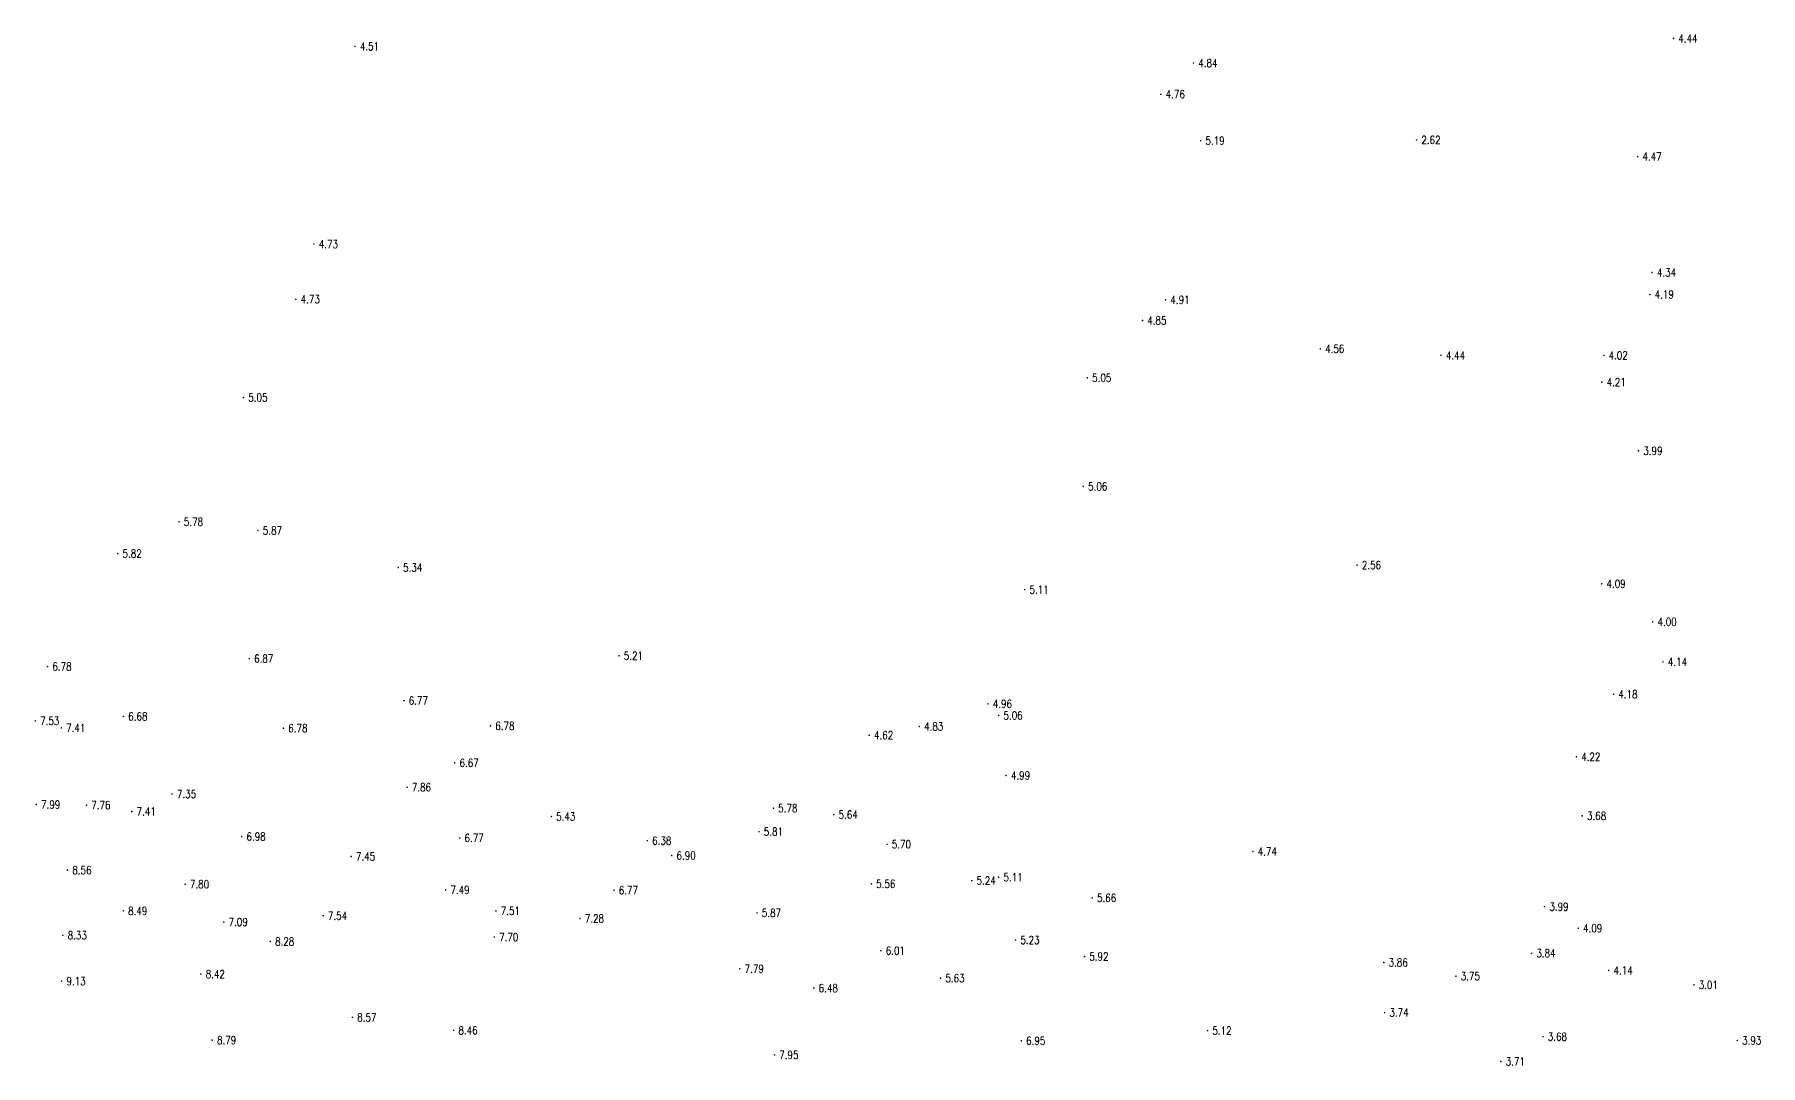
# Model space of a CAD drawing. Extents: x 476861 to 479475, y 2367369 to 2370541.
# Drawn here: x 478166.2 to 478381.9, y 2367967.4 to 2368096.2 of the extents above; entities that cross this region are included whole.
import ezdxf
from ezdxf.enums import TextEntityAlignment as Align

# ---------------------------------------------------------------- set-up
doc = ezdxf.new("R2010")
doc.units = 0
doc.header["$LTSCALE"] = 0.5
doc.layers.get('0').update_dxf_attribs({"linetype": 'CONTINUOUS'})
doc.layers.add('GCD', color=1, linetype='CONTINUOUS')
doc.styles.add('HZ', font='rs.shx', dxfattribs={"width": 0.8, "bigfont": 'hztxt.shx'})

# ---------------------------------------------------------------- blocks, each defined once
blk = doc.blocks.new('GC200')
at = {"linetype": 'Continuous', "const_width": 0.2, "flags": 128}
blk.add_lwpolyline([(-0.1, 0, 1), (0.1, 0, 1)], format="xyb", close=True, dxfattribs=at)

msp = doc.modelspace()

# ---------------------------------------------------------------- block references
at = {"layer": 'GCD', "linetype": 'Continuous'}
ref = msp.add_blockref('GC200', (478206.254, 2368094.745, 4.507), dxfattribs=dict(at, xscale=0.5, yscale=0.5, zscale=0.5))
ref.add_attrib('height', '4.51', dxfattribs={"linetype": 'Continuous', "height": 1, "style": 'HZ', "width": 0.8}).set_placement((478206.854, 2368094.745, 4.507), align=Align.MIDDLE_LEFT)
ref = msp.add_blockref('GC200', (478370.985, 2368095.725, 4.439), dxfattribs=dict(at, xscale=0.5, yscale=0.5, zscale=0.5))
ref.add_attrib('height', '4.44', dxfattribs={"linetype": 'Continuous', "height": 1, "style": 'HZ', "width": 0.8}).set_placement((478371.585, 2368095.725, 4.439), align=Align.MIDDLE_LEFT)
ref = msp.add_blockref('GC200', (478311.016, 2368092.663, 4.839), dxfattribs=dict(at, xscale=0.5, yscale=0.5, zscale=0.5))
ref.add_attrib('height', '4.84', dxfattribs={"linetype": 'Continuous', "height": 1, "style": 'HZ', "width": 0.8}).set_placement((478311.616, 2368092.663, 4.839), align=Align.MIDDLE_LEFT)
ref = msp.add_blockref('GC200', (478306.934, 2368088.756, 4.76), dxfattribs=dict(at, xscale=0.5, yscale=0.5, zscale=0.5))
ref.add_attrib('height', '4.76', dxfattribs={"linetype": 'Continuous', "height": 1, "style": 'HZ', "width": 0.8}).set_placement((478307.534, 2368088.756, 4.76), align=Align.MIDDLE_LEFT)
ref = msp.add_blockref('GC200', (478311.911, 2368082.961, 5.188), dxfattribs=dict(at, xscale=0.5, yscale=0.5, zscale=0.5))
ref.add_attrib('height', '5.19', dxfattribs={"linetype": 'Continuous', "height": 1, "style": 'HZ', "width": 0.8}).set_placement((478312.511, 2368082.961, 5.188), align=Align.MIDDLE_LEFT)
ref = msp.add_blockref('GC200', (478338.88, 2368083.046, 2.62), dxfattribs=dict(at, xscale=0.5, yscale=0.5, zscale=0.5))
ref.add_attrib('height', '2.62', dxfattribs={"linetype": 'Continuous', "height": 1, "style": 'HZ', "width": 0.8}).set_placement((478339.48, 2368083.046, 2.62), align=Align.MIDDLE_LEFT)
ref = msp.add_blockref('GC200', (478366.505, 2368080.968, 4.473), dxfattribs=dict(at, xscale=0.5, yscale=0.5, zscale=0.5))
ref.add_attrib('height', '4.47', dxfattribs={"linetype": 'Continuous', "height": 1, "style": 'HZ', "width": 0.8}).set_placement((478367.105, 2368080.968, 4.473), align=Align.MIDDLE_LEFT)
ref = msp.add_blockref('GC200', (478201.123, 2368070.041, 4.728), dxfattribs=dict(at, xscale=0.5, yscale=0.5, zscale=0.5))
ref.add_attrib('height', '4.73', dxfattribs={"linetype": 'Continuous', "height": 1, "style": 'HZ', "width": 0.8}).set_placement((478201.723, 2368070.041, 4.728), align=Align.MIDDLE_LEFT)
ref = msp.add_blockref('GC200', (478368.305, 2368066.494, 4.342), dxfattribs=dict(at, xscale=0.5, yscale=0.5, zscale=0.5))
ref.add_attrib('height', '4.34', dxfattribs={"linetype": 'Continuous', "height": 1, "style": 'HZ', "width": 0.8}).set_placement((478368.905, 2368066.494, 4.342), align=Align.MIDDLE_LEFT)
ref = msp.add_blockref('GC200', (478368.036, 2368063.746, 4.187), dxfattribs=dict(at, xscale=0.5, yscale=0.5, zscale=0.5))
ref.add_attrib('height', '4.19', dxfattribs={"linetype": 'Continuous', "height": 1, "style": 'HZ', "width": 0.8}).set_placement((478368.636, 2368063.746, 4.187), align=Align.MIDDLE_LEFT)
ref = msp.add_blockref('GC200', (478198.867, 2368063.14, 4.728), dxfattribs=dict(at, xscale=0.5, yscale=0.5, zscale=0.5))
ref.add_attrib('height', '4.73', dxfattribs={"linetype": 'Continuous', "height": 1, "style": 'HZ', "width": 0.8}).set_placement((478199.467, 2368063.14, 4.728), align=Align.MIDDLE_LEFT)
ref = msp.add_blockref('GC200', (478307.525, 2368063.067, 4.91), dxfattribs=dict(at, xscale=0.5, yscale=0.5, zscale=0.5))
ref.add_attrib('height', '4.91', dxfattribs={"linetype": 'Continuous', "height": 1, "style": 'HZ', "width": 0.8}).set_placement((478308.125, 2368063.067, 4.91), align=Align.MIDDLE_LEFT)
ref = msp.add_blockref('GC200', (478304.637, 2368060.487, 4.85), dxfattribs=dict(at, xscale=0.5, yscale=0.5, zscale=0.5))
ref.add_attrib('height', '4.85', dxfattribs={"linetype": 'Continuous', "height": 1, "style": 'HZ', "width": 0.8}).set_placement((478305.237, 2368060.487, 4.85), align=Align.MIDDLE_LEFT)
ref = msp.add_blockref('GC200', (478326.858, 2368056.951, 4.56), dxfattribs=dict(at, xscale=0.5, yscale=0.5, zscale=0.5))
ref.add_attrib('height', '4.56', dxfattribs={"linetype": 'Continuous', "height": 1, "style": 'HZ', "width": 0.8}).set_placement((478327.458, 2368056.951, 4.56), align=Align.MIDDLE_LEFT)
ref = msp.add_blockref('GC200', (478341.941, 2368056.134, 4.44), dxfattribs=dict(at, xscale=0.5, yscale=0.5, zscale=0.5))
ref.add_attrib('height', '4.44', dxfattribs={"linetype": 'Continuous', "height": 1, "style": 'HZ', "width": 0.8}).set_placement((478342.541, 2368056.134, 4.44), align=Align.MIDDLE_LEFT)
ref = msp.add_blockref('GC200', (478362.277, 2368056.132, 4.023), dxfattribs=dict(at, xscale=0.5, yscale=0.5, zscale=0.5))
ref.add_attrib('height', '4.02', dxfattribs={"linetype": 'Continuous', "height": 1, "style": 'HZ', "width": 0.8}).set_placement((478362.877, 2368056.132, 4.023), align=Align.MIDDLE_LEFT)
ref = msp.add_blockref('GC200', (478297.751, 2368053.332, 5.047), dxfattribs=dict(at, xscale=0.5, yscale=0.5, zscale=0.5))
ref.add_attrib('height', '5.05', dxfattribs={"linetype": 'Continuous', "height": 1, "style": 'HZ', "width": 0.8}).set_placement((478298.351, 2368053.332, 5.047), align=Align.MIDDLE_LEFT)
ref = msp.add_blockref('GC200', (478362.027, 2368052.788, 4.206), dxfattribs=dict(at, xscale=0.5, yscale=0.5, zscale=0.5))
ref.add_attrib('height', '4.21', dxfattribs={"linetype": 'Continuous', "height": 1, "style": 'HZ', "width": 0.8}).set_placement((478362.627, 2368052.788, 4.206), align=Align.MIDDLE_LEFT)
ref = msp.add_blockref('GC200', (478192.321, 2368050.868, 5.045), dxfattribs=dict(at, xscale=0.5, yscale=0.5, zscale=0.5))
ref.add_attrib('height', '5.05', dxfattribs={"linetype": 'Continuous', "height": 1, "style": 'HZ', "width": 0.8}).set_placement((478192.921, 2368050.868, 5.045), align=Align.MIDDLE_LEFT)
ref = msp.add_blockref('GC200', (478366.612, 2368044.199, 3.985), dxfattribs=dict(at, xscale=0.5, yscale=0.5, zscale=0.5))
ref.add_attrib('height', '3.99', dxfattribs={"linetype": 'Continuous', "height": 1, "style": 'HZ', "width": 0.8}).set_placement((478367.212, 2368044.199, 3.985), align=Align.MIDDLE_LEFT)
ref = msp.add_blockref('GC200', (478297.244, 2368039.754, 5.06), dxfattribs=dict(at, xscale=0.5, yscale=0.5, zscale=0.5))
ref.add_attrib('height', '5.06', dxfattribs={"linetype": 'Continuous', "height": 1, "style": 'HZ', "width": 0.8}).set_placement((478297.844, 2368039.754, 5.06), align=Align.MIDDLE_LEFT)
ref = msp.add_blockref('GC200', (478184.265, 2368035.332, 5.78), dxfattribs=dict(at, xscale=0.5, yscale=0.5, zscale=0.5))
ref.add_attrib('height', '5.78', dxfattribs={"linetype": 'Continuous', "height": 1, "style": 'HZ', "width": 0.8}).set_placement((478184.865, 2368035.332, 5.78), align=Align.MIDDLE_LEFT)
ref = msp.add_blockref('GC200', (478194.128, 2368034.247, 5.87), dxfattribs=dict(at, xscale=0.5, yscale=0.5, zscale=0.5))
ref.add_attrib('height', '5.87', dxfattribs={"linetype": 'Continuous', "height": 1, "style": 'HZ', "width": 0.8}).set_placement((478194.728, 2368034.247, 5.87), align=Align.MIDDLE_LEFT)
ref = msp.add_blockref('GC200', (478176.608, 2368031.357, 5.82), dxfattribs=dict(at, xscale=0.5, yscale=0.5, zscale=0.5))
ref.add_attrib('height', '5.82', dxfattribs={"linetype": 'Continuous', "height": 1, "style": 'HZ', "width": 0.8}).set_placement((478177.208, 2368031.357, 5.82), align=Align.MIDDLE_LEFT)
ref = msp.add_blockref('GC200', (478211.658, 2368029.612, 5.34), dxfattribs=dict(at, xscale=0.5, yscale=0.5, zscale=0.5))
ref.add_attrib('height', '5.34', dxfattribs={"linetype": 'Continuous', "height": 1, "style": 'HZ', "width": 0.8}).set_placement((478212.258, 2368029.612, 5.34), align=Align.MIDDLE_LEFT)
ref = msp.add_blockref('GC200', (478331.447, 2368029.923, 2.56), dxfattribs=dict(at, xscale=0.5, yscale=0.5, zscale=0.5))
ref.add_attrib('height', '2.56', dxfattribs={"linetype": 'Continuous', "height": 1, "style": 'HZ', "width": 0.8}).set_placement((478332.047, 2368029.923, 2.56), align=Align.MIDDLE_LEFT)
ref = msp.add_blockref('GC200', (478289.924, 2368026.85, 5.11), dxfattribs=dict(at, xscale=0.5, yscale=0.5, zscale=0.5))
ref.add_attrib('height', '5.11', dxfattribs={"linetype": 'Continuous', "height": 1, "style": 'HZ', "width": 0.8}).set_placement((478290.524, 2368026.85, 5.11), align=Align.MIDDLE_LEFT)
ref = msp.add_blockref('GC200', (478362.013, 2368027.592, 4.091), dxfattribs=dict(at, xscale=0.5, yscale=0.5, zscale=0.5))
ref.add_attrib('height', '4.09', dxfattribs={"linetype": 'Continuous', "height": 1, "style": 'HZ', "width": 0.8}).set_placement((478362.613, 2368027.592, 4.091), align=Align.MIDDLE_LEFT)
ref = msp.add_blockref('GC200', (478368.383, 2368022.833, 3.996), dxfattribs=dict(at, xscale=0.5, yscale=0.5, zscale=0.5))
ref.add_attrib('height', '4.00', dxfattribs={"linetype": 'Continuous', "height": 1, "style": 'HZ', "width": 0.8}).set_placement((478368.983, 2368022.833, 3.996), align=Align.MIDDLE_LEFT)
ref = msp.add_blockref('GC200', (478193.04, 2368018.234, 6.87), dxfattribs=dict(at, xscale=0.5, yscale=0.5, zscale=0.5))
ref.add_attrib('height', '6.87', dxfattribs={"linetype": 'Continuous', "height": 1, "style": 'HZ', "width": 0.8}).set_placement((478193.64, 2368018.234, 6.87), align=Align.MIDDLE_LEFT)
ref = msp.add_blockref('GC200', (478239.235, 2368018.595, 5.21), dxfattribs=dict(at, xscale=0.5, yscale=0.5, zscale=0.5))
ref.add_attrib('height', '5.21', dxfattribs={"linetype": 'Continuous', "height": 1, "style": 'HZ', "width": 0.8}).set_placement((478239.835, 2368018.595, 5.21), align=Align.MIDDLE_LEFT)
ref = msp.add_blockref('GC200', (478167.84, 2368017.247, 6.78), dxfattribs=dict(at, xscale=0.5, yscale=0.5, zscale=0.5))
ref.add_attrib('height', '6.78', dxfattribs={"linetype": 'Continuous', "height": 1, "style": 'HZ', "width": 0.8}).set_placement((478168.44, 2368017.247, 6.78), align=Align.MIDDLE_LEFT)
ref = msp.add_blockref('GC200', (478369.675, 2368017.834, 4.139), dxfattribs=dict(at, xscale=0.5, yscale=0.5, zscale=0.5))
ref.add_attrib('height', '4.14', dxfattribs={"linetype": 'Continuous', "height": 1, "style": 'HZ', "width": 0.8}).set_placement((478370.275, 2368017.834, 4.139), align=Align.MIDDLE_LEFT)
ref = msp.add_blockref('GC200', (478212.358, 2368012.983, 6.77), dxfattribs=dict(at, xscale=0.5, yscale=0.5, zscale=0.5))
ref.add_attrib('height', '6.77', dxfattribs={"linetype": 'Continuous', "height": 1, "style": 'HZ', "width": 0.8}).set_placement((478212.958, 2368012.983, 6.77), align=Align.MIDDLE_LEFT)
ref = msp.add_blockref('GC200', (478285.341, 2368012.583, 4.957), dxfattribs=dict(at, xscale=0.5, yscale=0.5, zscale=0.5))
ref.add_attrib('height', '4.96', dxfattribs={"linetype": 'Continuous', "height": 1, "style": 'HZ', "width": 0.8}).set_placement((478285.941, 2368012.583, 4.957), align=Align.MIDDLE_LEFT)
ref = msp.add_blockref('GC200', (478363.495, 2368013.777, 4.18), dxfattribs=dict(at, xscale=0.5, yscale=0.5, zscale=0.5))
ref.add_attrib('height', '4.18', dxfattribs={"linetype": 'Continuous', "height": 1, "style": 'HZ', "width": 0.8}).set_placement((478364.095, 2368013.777, 4.18), align=Align.MIDDLE_LEFT)
ref = msp.add_blockref('GC200', (478166.307, 2368010.455, 7.528), dxfattribs=dict(at, xscale=0.5, yscale=0.5, zscale=0.5))
ref.add_attrib('height', '7.53', dxfattribs={"linetype": 'Continuous', "height": 1, "style": 'HZ', "width": 0.8}).set_placement((478166.907, 2368010.455, 7.528), align=Align.MIDDLE_LEFT)
ref = msp.add_blockref('GC200', (478177.315, 2368011.014, 6.68), dxfattribs=dict(at, xscale=0.5, yscale=0.5, zscale=0.5))
ref.add_attrib('height', '6.68', dxfattribs={"linetype": 'Continuous', "height": 1, "style": 'HZ', "width": 0.8}).set_placement((478177.915, 2368011.014, 6.68), align=Align.MIDDLE_LEFT)
ref = msp.add_blockref('GC200', (478223.175, 2368009.832, 6.78), dxfattribs=dict(at, xscale=0.5, yscale=0.5, zscale=0.5))
ref.add_attrib('height', '6.78', dxfattribs={"linetype": 'Continuous', "height": 1, "style": 'HZ', "width": 0.8}).set_placement((478223.775, 2368009.832, 6.78), align=Align.MIDDLE_LEFT)
ref = msp.add_blockref('GC200', (478276.754, 2368009.751, 4.831), dxfattribs=dict(at, xscale=0.5, yscale=0.5, zscale=0.5))
ref.add_attrib('height', '4.83', dxfattribs={"linetype": 'Continuous', "height": 1, "style": 'HZ', "width": 0.8}).set_placement((478277.354, 2368009.751, 4.831), align=Align.MIDDLE_LEFT)
ref = msp.add_blockref('GC200', (478286.668, 2368011.136, 5.06), dxfattribs=dict(at, xscale=0.5, yscale=0.5, zscale=0.5))
ref.add_attrib('height', '5.06', dxfattribs={"linetype": 'Continuous', "height": 1, "style": 'HZ', "width": 0.8}).set_placement((478287.268, 2368011.136, 5.06), align=Align.MIDDLE_LEFT)
ref = msp.add_blockref('GC200', (478169.553, 2368009.582, 7.408), dxfattribs=dict(at, xscale=0.5, yscale=0.5, zscale=0.5))
ref.add_attrib('height', '7.41', dxfattribs={"linetype": 'Continuous', "height": 1, "style": 'HZ', "width": 0.8}).set_placement((478170.153, 2368009.582, 7.408), align=Align.MIDDLE_LEFT)
ref = msp.add_blockref('GC200', (478197.308, 2368009.537, 6.78), dxfattribs=dict(at, xscale=0.5, yscale=0.5, zscale=0.5))
ref.add_attrib('height', '6.78', dxfattribs={"linetype": 'Continuous', "height": 1, "style": 'HZ', "width": 0.8}).set_placement((478197.908, 2368009.537, 6.78), align=Align.MIDDLE_LEFT)
ref = msp.add_blockref('GC200', (478270.496, 2368008.663, 4.616), dxfattribs=dict(at, xscale=0.5, yscale=0.5, zscale=0.5))
ref.add_attrib('height', '4.62', dxfattribs={"linetype": 'Continuous', "height": 1, "style": 'HZ', "width": 0.8}).set_placement((478271.096, 2368008.663, 4.616), align=Align.MIDDLE_LEFT)
ref = msp.add_blockref('GC200', (478358.854, 2368005.97, 4.22), dxfattribs=dict(at, xscale=0.5, yscale=0.5, zscale=0.5))
ref.add_attrib('height', '4.22', dxfattribs={"linetype": 'Continuous', "height": 1, "style": 'HZ', "width": 0.8}).set_placement((478359.454, 2368005.97, 4.22), align=Align.MIDDLE_LEFT)
ref = msp.add_blockref('GC200', (478218.709, 2368005.203, 6.67), dxfattribs=dict(at, xscale=0.5, yscale=0.5, zscale=0.5))
ref.add_attrib('height', '6.67', dxfattribs={"linetype": 'Continuous', "height": 1, "style": 'HZ', "width": 0.8}).set_placement((478219.309, 2368005.203, 6.67), align=Align.MIDDLE_LEFT)
ref = msp.add_blockref('GC200', (478287.599, 2368003.637, 4.993), dxfattribs=dict(at, xscale=0.5, yscale=0.5, zscale=0.5))
ref.add_attrib('height', '4.99', dxfattribs={"linetype": 'Continuous', "height": 1, "style": 'HZ', "width": 0.8}).set_placement((478288.199, 2368003.637, 4.993), align=Align.MIDDLE_LEFT)
ref = msp.add_blockref('GC200', (478183.398, 2368001.313, 7.351), dxfattribs=dict(at, xscale=0.5, yscale=0.5, zscale=0.5))
ref.add_attrib('height', '7.35', dxfattribs={"linetype": 'Continuous', "height": 1, "style": 'HZ', "width": 0.8}).set_placement((478183.998, 2368001.313, 7.351), align=Align.MIDDLE_LEFT)
ref = msp.add_blockref('GC200', (478212.751, 2368002.164, 7.857), dxfattribs=dict(at, xscale=0.5, yscale=0.5, zscale=0.5))
ref.add_attrib('height', '7.86', dxfattribs={"linetype": 'Continuous', "height": 1, "style": 'HZ', "width": 0.8}).set_placement((478213.351, 2368002.164, 7.857), align=Align.MIDDLE_LEFT)
ref = msp.add_blockref('GC200', (478166.423, 2368000.001, 7.988), dxfattribs=dict(at, xscale=0.5, yscale=0.5, zscale=0.5))
ref.add_attrib('height', '7.99', dxfattribs={"linetype": 'Continuous', "height": 1, "style": 'HZ', "width": 0.8}).set_placement((478167.023, 2368000.001, 7.988), align=Align.MIDDLE_LEFT)
ref = msp.add_blockref('GC200', (478172.693, 2367999.932, 7.759), dxfattribs=dict(at, xscale=0.5, yscale=0.5, zscale=0.5))
ref.add_attrib('height', '7.76', dxfattribs={"linetype": 'Continuous', "height": 1, "style": 'HZ', "width": 0.8}).set_placement((478173.293, 2367999.932, 7.759), align=Align.MIDDLE_LEFT)
ref = msp.add_blockref('GC200', (478178.362, 2367999.133, 7.41), dxfattribs=dict(at, xscale=0.5, yscale=0.5, zscale=0.5))
ref.add_attrib('height', '7.41', dxfattribs={"linetype": 'Continuous', "height": 1, "style": 'HZ', "width": 0.8}).set_placement((478178.962, 2367999.133, 7.41), align=Align.MIDDLE_LEFT)
ref = msp.add_blockref('GC200', (478258.526, 2367999.535, 5.775), dxfattribs=dict(at, xscale=0.5, yscale=0.5, zscale=0.5))
ref.add_attrib('height', '5.78', dxfattribs={"linetype": 'Continuous', "height": 1, "style": 'HZ', "width": 0.8}).set_placement((478259.126, 2367999.535, 5.775), align=Align.MIDDLE_LEFT)
ref = msp.add_blockref('GC200', (478230.784, 2367998.504, 5.432), dxfattribs=dict(at, xscale=0.5, yscale=0.5, zscale=0.5))
ref.add_attrib('height', '5.43', dxfattribs={"linetype": 'Continuous', "height": 1, "style": 'HZ', "width": 0.8}).set_placement((478231.384, 2367998.504, 5.432), align=Align.MIDDLE_LEFT)
ref = msp.add_blockref('GC200', (478266.07, 2367998.736, 5.64), dxfattribs=dict(at, xscale=0.5, yscale=0.5, zscale=0.5))
ref.add_attrib('height', '5.64', dxfattribs={"linetype": 'Continuous', "height": 1, "style": 'HZ', "width": 0.8}).set_placement((478266.67, 2367998.736, 5.64), align=Align.MIDDLE_LEFT)
ref = msp.add_blockref('GC200', (478359.577, 2367998.593, 3.684), dxfattribs=dict(at, xscale=0.5, yscale=0.5, zscale=0.5))
ref.add_attrib('height', '3.68', dxfattribs={"linetype": 'Continuous', "height": 1, "style": 'HZ', "width": 0.8}).set_placement((478360.177, 2367998.593, 3.684), align=Align.MIDDLE_LEFT)
ref = msp.add_blockref('GC200', (478192.089, 2367995.992, 6.98), dxfattribs=dict(at, xscale=0.5, yscale=0.5, zscale=0.5))
ref.add_attrib('height', '6.98', dxfattribs={"linetype": 'Continuous', "height": 1, "style": 'HZ', "width": 0.8}).set_placement((478192.689, 2367995.992, 6.98), align=Align.MIDDLE_LEFT)
ref = msp.add_blockref('GC200', (478219.333, 2367995.821, 6.77), dxfattribs=dict(at, xscale=0.5, yscale=0.5, zscale=0.5))
ref.add_attrib('height', '6.77', dxfattribs={"linetype": 'Continuous', "height": 1, "style": 'HZ', "width": 0.8}).set_placement((478219.933, 2367995.821, 6.77), align=Align.MIDDLE_LEFT)
ref = msp.add_blockref('GC200', (478242.778, 2367995.485, 6.379), dxfattribs=dict(at, xscale=0.5, yscale=0.5, zscale=0.5))
ref.add_attrib('height', '6.38', dxfattribs={"linetype": 'Continuous', "height": 1, "style": 'HZ', "width": 0.8}).set_placement((478243.378, 2367995.485, 6.379), align=Align.MIDDLE_LEFT)
ref = msp.add_blockref('GC200', (478256.72, 2367996.614, 5.812), dxfattribs=dict(at, xscale=0.5, yscale=0.5, zscale=0.5))
ref.add_attrib('height', '5.81', dxfattribs={"linetype": 'Continuous', "height": 1, "style": 'HZ', "width": 0.8}).set_placement((478257.32, 2367996.614, 5.812), align=Align.MIDDLE_LEFT)
ref = msp.add_blockref('GC200', (478272.722, 2367995.029, 5.696), dxfattribs=dict(at, xscale=0.5, yscale=0.5, zscale=0.5))
ref.add_attrib('height', '5.70', dxfattribs={"linetype": 'Continuous', "height": 1, "style": 'HZ', "width": 0.8}).set_placement((478273.322, 2367995.029, 5.696), align=Align.MIDDLE_LEFT)
ref = msp.add_blockref('GC200', (478205.761, 2367993.509, 7.45), dxfattribs=dict(at, xscale=0.5, yscale=0.5, zscale=0.5))
ref.add_attrib('height', '7.45', dxfattribs={"linetype": 'Continuous', "height": 1, "style": 'HZ', "width": 0.8}).set_placement((478206.361, 2367993.509, 7.45), align=Align.MIDDLE_LEFT)
ref = msp.add_blockref('GC200', (478245.822, 2367993.631, 6.901), dxfattribs=dict(at, xscale=0.5, yscale=0.5, zscale=0.5))
ref.add_attrib('height', '6.90', dxfattribs={"linetype": 'Continuous', "height": 1, "style": 'HZ', "width": 0.8}).set_placement((478246.422, 2367993.631, 6.901), align=Align.MIDDLE_LEFT)
ref = msp.add_blockref('GC200', (478318.439, 2367994.128, 4.737), dxfattribs=dict(at, xscale=0.5, yscale=0.5, zscale=0.5))
ref.add_attrib('height', '4.74', dxfattribs={"linetype": 'Continuous', "height": 1, "style": 'HZ', "width": 0.8}).set_placement((478319.039, 2367994.128, 4.737), align=Align.MIDDLE_LEFT)
ref = msp.add_blockref('GC200', (478170.33, 2367991.799, 8.557), dxfattribs=dict(at, xscale=0.5, yscale=0.5, zscale=0.5))
ref.add_attrib('height', '8.56', dxfattribs={"linetype": 'Continuous', "height": 1, "style": 'HZ', "width": 0.8}).set_placement((478170.93, 2367991.799, 8.557), align=Align.MIDDLE_LEFT)
ref = msp.add_blockref('GC200', (478283.309, 2367990.489, 5.244), dxfattribs=dict(at, xscale=0.5, yscale=0.5, zscale=0.5))
ref.add_attrib('height', '5.24', dxfattribs={"linetype": 'Continuous', "height": 1, "style": 'HZ', "width": 0.8}).set_placement((478283.909, 2367990.489, 5.244), align=Align.MIDDLE_LEFT)
ref = msp.add_blockref('GC200', (478286.674, 2367990.919, 5.105), dxfattribs=dict(at, xscale=0.5, yscale=0.5, zscale=0.5))
ref.add_attrib('height', '5.11', dxfattribs={"linetype": 'Continuous', "height": 1, "style": 'HZ', "width": 0.8}).set_placement((478287.274, 2367990.919, 5.105), align=Align.MIDDLE_LEFT)
ref = msp.add_blockref('GC200', (478185.024, 2367990.035, 7.799), dxfattribs=dict(at, xscale=0.5, yscale=0.5, zscale=0.5))
ref.add_attrib('height', '7.80', dxfattribs={"linetype": 'Continuous', "height": 1, "style": 'HZ', "width": 0.8}).set_placement((478185.624, 2367990.035, 7.799), align=Align.MIDDLE_LEFT)
ref = msp.add_blockref('GC200', (478217.573, 2367989.335, 7.49), dxfattribs=dict(at, xscale=0.5, yscale=0.5, zscale=0.5))
ref.add_attrib('height', '7.49', dxfattribs={"linetype": 'Continuous', "height": 1, "style": 'HZ', "width": 0.8}).set_placement((478218.173, 2367989.335, 7.49), align=Align.MIDDLE_LEFT)
ref = msp.add_blockref('GC200', (478238.604, 2367989.29, 6.771), dxfattribs=dict(at, xscale=0.5, yscale=0.5, zscale=0.5))
ref.add_attrib('height', '6.77', dxfattribs={"linetype": 'Continuous', "height": 1, "style": 'HZ', "width": 0.8}).set_placement((478239.204, 2367989.29, 6.771), align=Align.MIDDLE_LEFT)
ref = msp.add_blockref('GC200', (478270.768, 2367990.08, 5.555), dxfattribs=dict(at, xscale=0.5, yscale=0.5, zscale=0.5))
ref.add_attrib('height', '5.56', dxfattribs={"linetype": 'Continuous', "height": 1, "style": 'HZ', "width": 0.8}).set_placement((478271.368, 2367990.08, 5.555), align=Align.MIDDLE_LEFT)
ref = msp.add_blockref('GC200', (478298.358, 2367988.331, 5.66), dxfattribs=dict(at, xscale=0.5, yscale=0.5, zscale=0.5))
ref.add_attrib('height', '5.66', dxfattribs={"linetype": 'Continuous', "height": 1, "style": 'HZ', "width": 0.8}).set_placement((478298.958, 2367988.331, 5.66), align=Align.MIDDLE_LEFT)
ref = msp.add_blockref('GC200', (478177.304, 2367986.714, 8.491), dxfattribs=dict(at, xscale=0.5, yscale=0.5, zscale=0.5))
ref.add_attrib('height', '8.49', dxfattribs={"linetype": 'Continuous', "height": 1, "style": 'HZ', "width": 0.8}).set_placement((478177.904, 2367986.714, 8.491), align=Align.MIDDLE_LEFT)
ref = msp.add_blockref('GC200', (478202.262, 2367986.104, 7.543), dxfattribs=dict(at, xscale=0.5, yscale=0.5, zscale=0.5))
ref.add_attrib('height', '7.54', dxfattribs={"linetype": 'Continuous', "height": 1, "style": 'HZ', "width": 0.8}).set_placement((478202.862, 2367986.104, 7.543), align=Align.MIDDLE_LEFT)
ref = msp.add_blockref('GC200', (478223.858, 2367986.704, 7.509), dxfattribs=dict(at, xscale=0.5, yscale=0.5, zscale=0.5))
ref.add_attrib('height', '7.51', dxfattribs={"linetype": 'Continuous', "height": 1, "style": 'HZ', "width": 0.8}).set_placement((478224.458, 2367986.704, 7.509), align=Align.MIDDLE_LEFT)
ref = msp.add_blockref('GC200', (478256.479, 2367986.468, 5.87), dxfattribs=dict(at, xscale=0.5, yscale=0.5, zscale=0.5))
ref.add_attrib('height', '5.87', dxfattribs={"linetype": 'Continuous', "height": 1, "style": 'HZ', "width": 0.8}).set_placement((478257.079, 2367986.468, 5.87), align=Align.MIDDLE_LEFT)
ref = msp.add_blockref('GC200', (478354.873, 2367987.236, 3.987), dxfattribs=dict(at, xscale=0.5, yscale=0.5, zscale=0.5))
ref.add_attrib('height', '3.99', dxfattribs={"linetype": 'Continuous', "height": 1, "style": 'HZ', "width": 0.8}).set_placement((478355.473, 2367987.236, 3.987), align=Align.MIDDLE_LEFT)
ref = msp.add_blockref('GC200', (478189.852, 2367985.316, 7.088), dxfattribs=dict(at, xscale=0.5, yscale=0.5, zscale=0.5))
ref.add_attrib('height', '7.09', dxfattribs={"linetype": 'Continuous', "height": 1, "style": 'HZ', "width": 0.8}).set_placement((478190.452, 2367985.316, 7.088), align=Align.MIDDLE_LEFT)
ref = msp.add_blockref('GC200', (478234.362, 2367985.765, 7.277), dxfattribs=dict(at, xscale=0.5, yscale=0.5, zscale=0.5))
ref.add_attrib('height', '7.28', dxfattribs={"linetype": 'Continuous', "height": 1, "style": 'HZ', "width": 0.8}).set_placement((478234.962, 2367985.765, 7.277), align=Align.MIDDLE_LEFT)
ref = msp.add_blockref('GC200', (478359.085, 2367984.546, 4.093), dxfattribs=dict(at, xscale=0.5, yscale=0.5, zscale=0.5))
ref.add_attrib('height', '4.09', dxfattribs={"linetype": 'Continuous', "height": 1, "style": 'HZ', "width": 0.8}).set_placement((478359.685, 2367984.546, 4.093), align=Align.MIDDLE_LEFT)
ref = msp.add_blockref('GC200', (478169.744, 2367983.657, 8.33), dxfattribs=dict(at, xscale=0.5, yscale=0.5, zscale=0.5))
ref.add_attrib('height', '8.33', dxfattribs={"linetype": 'Continuous', "height": 1, "style": 'HZ', "width": 0.8}).set_placement((478170.344, 2367983.657, 8.33), align=Align.MIDDLE_LEFT)
ref = msp.add_blockref('GC200', (478195.664, 2367982.889, 8.281), dxfattribs=dict(at, xscale=0.5, yscale=0.5, zscale=0.5))
ref.add_attrib('height', '8.28', dxfattribs={"linetype": 'Continuous', "height": 1, "style": 'HZ', "width": 0.8}).set_placement((478196.264, 2367982.889, 8.281), align=Align.MIDDLE_LEFT)
ref = msp.add_blockref('GC200', (478223.658, 2367983.442, 7.7), dxfattribs=dict(at, xscale=0.5, yscale=0.5, zscale=0.5))
ref.add_attrib('height', '7.70', dxfattribs={"linetype": 'Continuous', "height": 1, "style": 'HZ', "width": 0.8}).set_placement((478224.258, 2367983.442, 7.7), align=Align.MIDDLE_LEFT)
ref = msp.add_blockref('GC200', (478271.957, 2367981.734, 6.012), dxfattribs=dict(at, xscale=0.5, yscale=0.5, zscale=0.5))
ref.add_attrib('height', '6.01', dxfattribs={"linetype": 'Continuous', "height": 1, "style": 'HZ', "width": 0.8}).set_placement((478272.557, 2367981.734, 6.012), align=Align.MIDDLE_LEFT)
ref = msp.add_blockref('GC200', (478288.78, 2367983.069, 5.23), dxfattribs=dict(at, xscale=0.5, yscale=0.5, zscale=0.5))
ref.add_attrib('height', '5.23', dxfattribs={"linetype": 'Continuous', "height": 1, "style": 'HZ', "width": 0.8}).set_placement((478289.38, 2367983.069, 5.23), align=Align.MIDDLE_LEFT)
ref = msp.add_blockref('GC200', (478254.329, 2367979.483, 7.788), dxfattribs=dict(at, xscale=0.5, yscale=0.5, zscale=0.5))
ref.add_attrib('height', '7.79', dxfattribs={"linetype": 'Continuous', "height": 1, "style": 'HZ', "width": 0.8}).set_placement((478254.929, 2367979.483, 7.788), align=Align.MIDDLE_LEFT)
ref = msp.add_blockref('GC200', (478297.394, 2367981.011, 5.924), dxfattribs=dict(at, xscale=0.5, yscale=0.5, zscale=0.5))
ref.add_attrib('height', '5.92', dxfattribs={"linetype": 'Continuous', "height": 1, "style": 'HZ', "width": 0.8}).set_placement((478297.994, 2367981.011, 5.924), align=Align.MIDDLE_LEFT)
ref = msp.add_blockref('GC200', (478334.788, 2367980.263, 3.861), dxfattribs=dict(at, xscale=0.5, yscale=0.5, zscale=0.5))
ref.add_attrib('height', '3.86', dxfattribs={"linetype": 'Continuous', "height": 1, "style": 'HZ', "width": 0.8}).set_placement((478335.388, 2367980.263, 3.861), align=Align.MIDDLE_LEFT)
ref = msp.add_blockref('GC200', (478353.252, 2367981.409, 3.84), dxfattribs=dict(at, xscale=0.5, yscale=0.5, zscale=0.5))
ref.add_attrib('height', '3.84', dxfattribs={"linetype": 'Continuous', "height": 1, "style": 'HZ', "width": 0.8}).set_placement((478353.852, 2367981.409, 3.84), align=Align.MIDDLE_LEFT)
ref = msp.add_blockref('GC200', (478169.603, 2367977.931, 9.13), dxfattribs=dict(at, xscale=0.5, yscale=0.5, zscale=0.5))
ref.add_attrib('height', '9.13', dxfattribs={"linetype": 'Continuous', "height": 1, "style": 'HZ', "width": 0.8}).set_placement((478170.203, 2367977.931, 9.13), align=Align.MIDDLE_LEFT)
ref = msp.add_blockref('GC200', (478186.991, 2367978.814, 8.422), dxfattribs=dict(at, xscale=0.5, yscale=0.5, zscale=0.5))
ref.add_attrib('height', '8.42', dxfattribs={"linetype": 'Continuous', "height": 1, "style": 'HZ', "width": 0.8}).set_placement((478187.591, 2367978.814, 8.422), align=Align.MIDDLE_LEFT)
ref = msp.add_blockref('GC200', (478279.41, 2367978.304, 5.627), dxfattribs=dict(at, xscale=0.5, yscale=0.5, zscale=0.5))
ref.add_attrib('height', '5.63', dxfattribs={"linetype": 'Continuous', "height": 1, "style": 'HZ', "width": 0.8}).set_placement((478280.01, 2367978.304, 5.627), align=Align.MIDDLE_LEFT)
ref = msp.add_blockref('GC200', (478343.802, 2367978.551, 3.746), dxfattribs=dict(at, xscale=0.5, yscale=0.5, zscale=0.5))
ref.add_attrib('height', '3.75', dxfattribs={"linetype": 'Continuous', "height": 1, "style": 'HZ', "width": 0.8}).set_placement((478344.402, 2367978.551, 3.746), align=Align.MIDDLE_LEFT)
ref = msp.add_blockref('GC200', (478362.888, 2367979.272, 4.138), dxfattribs=dict(at, xscale=0.5, yscale=0.5, zscale=0.5))
ref.add_attrib('height', '4.14', dxfattribs={"linetype": 'Continuous', "height": 1, "style": 'HZ', "width": 0.8}).set_placement((478363.488, 2367979.272, 4.138), align=Align.MIDDLE_LEFT)
ref = msp.add_blockref('GC200', (478373.53, 2367977.462, 3.012), dxfattribs=dict(at, xscale=0.5, yscale=0.5, zscale=0.5))
ref.add_attrib('height', '3.01', dxfattribs={"linetype": 'Continuous', "height": 1, "style": 'HZ', "width": 0.8}).set_placement((478374.13, 2367977.462, 3.012), align=Align.MIDDLE_LEFT)
ref = msp.add_blockref('GC200', (478263.574, 2367977.063, 6.475), dxfattribs=dict(at, xscale=0.5, yscale=0.5, zscale=0.5))
ref.add_attrib('height', '6.48', dxfattribs={"linetype": 'Continuous', "height": 1, "style": 'HZ', "width": 0.8}).set_placement((478264.174, 2367977.063, 6.475), align=Align.MIDDLE_LEFT)
ref = msp.add_blockref('GC200', (478205.926, 2367973.4, 8.571), dxfattribs=dict(at, xscale=0.5, yscale=0.5, zscale=0.5))
ref.add_attrib('height', '8.57', dxfattribs={"linetype": 'Continuous', "height": 1, "style": 'HZ', "width": 0.8}).set_placement((478206.526, 2367973.4, 8.571), align=Align.MIDDLE_LEFT)
ref = msp.add_blockref('GC200', (478334.893, 2367974.004, 3.736), dxfattribs=dict(at, xscale=0.5, yscale=0.5, zscale=0.5))
ref.add_attrib('height', '3.74', dxfattribs={"linetype": 'Continuous', "height": 1, "style": 'HZ', "width": 0.8}).set_placement((478335.493, 2367974.004, 3.736), align=Align.MIDDLE_LEFT)
ref = msp.add_blockref('GC200', (478218.573, 2367971.779, 8.46), dxfattribs=dict(at, xscale=0.5, yscale=0.5, zscale=0.5))
ref.add_attrib('height', '8.46', dxfattribs={"linetype": 'Continuous', "height": 1, "style": 'HZ', "width": 0.8}).set_placement((478219.173, 2367971.779, 8.46), align=Align.MIDDLE_LEFT)
ref = msp.add_blockref('GC200', (478312.766, 2367971.749, 5.12), dxfattribs=dict(at, xscale=0.5, yscale=0.5, zscale=0.5))
ref.add_attrib('height', '5.12', dxfattribs={"linetype": 'Continuous', "height": 1, "style": 'HZ', "width": 0.8}).set_placement((478313.366, 2367971.749, 5.12), align=Align.MIDDLE_LEFT)
ref = msp.add_blockref('GC200', (478354.68, 2367970.989, 3.681), dxfattribs=dict(at, xscale=0.5, yscale=0.5, zscale=0.5))
ref.add_attrib('height', '3.68', dxfattribs={"linetype": 'Continuous', "height": 1, "style": 'HZ', "width": 0.8}).set_placement((478355.28, 2367970.989, 3.681), align=Align.MIDDLE_LEFT)
ref = msp.add_blockref('GC200', (478188.405, 2367970.562, 8.789), dxfattribs=dict(at, xscale=0.5, yscale=0.5, zscale=0.5))
ref.add_attrib('height', '8.79', dxfattribs={"linetype": 'Continuous', "height": 1, "style": 'HZ', "width": 0.8}).set_placement((478189.005, 2367970.562, 8.789), align=Align.MIDDLE_LEFT)
ref = msp.add_blockref('GC200', (478258.657, 2367968.71, 7.954), dxfattribs=dict(at, xscale=0.5, yscale=0.5, zscale=0.5))
ref.add_attrib('height', '7.95', dxfattribs={"linetype": 'Continuous', "height": 1, "style": 'HZ', "width": 0.8}).set_placement((478259.257, 2367968.71, 7.954), align=Align.MIDDLE_LEFT)
ref = msp.add_blockref('GC200', (478289.501, 2367970.483, 6.947), dxfattribs=dict(at, xscale=0.5, yscale=0.5, zscale=0.5))
ref.add_attrib('height', '6.95', dxfattribs={"linetype": 'Continuous', "height": 1, "style": 'HZ', "width": 0.8}).set_placement((478290.101, 2367970.483, 6.947), align=Align.MIDDLE_LEFT)
ref = msp.add_blockref('GC200', (478378.955, 2367970.511, 3.93), dxfattribs=dict(at, xscale=0.5, yscale=0.5, zscale=0.5))
ref.add_attrib('height', '3.93', dxfattribs={"linetype": 'Continuous', "height": 1, "style": 'HZ', "width": 0.8}).set_placement((478379.555, 2367970.511, 3.93), align=Align.MIDDLE_LEFT)
ref = msp.add_blockref('GC200', (478349.414, 2367967.891, 3.709), dxfattribs=dict(at, xscale=0.5, yscale=0.5, zscale=0.5))
ref.add_attrib('height', '3.71', dxfattribs={"linetype": 'Continuous', "height": 1, "style": 'HZ', "width": 0.8}).set_placement((478350.014, 2367967.891, 3.709), align=Align.MIDDLE_LEFT)

doc.saveas('drawing.dxf')
